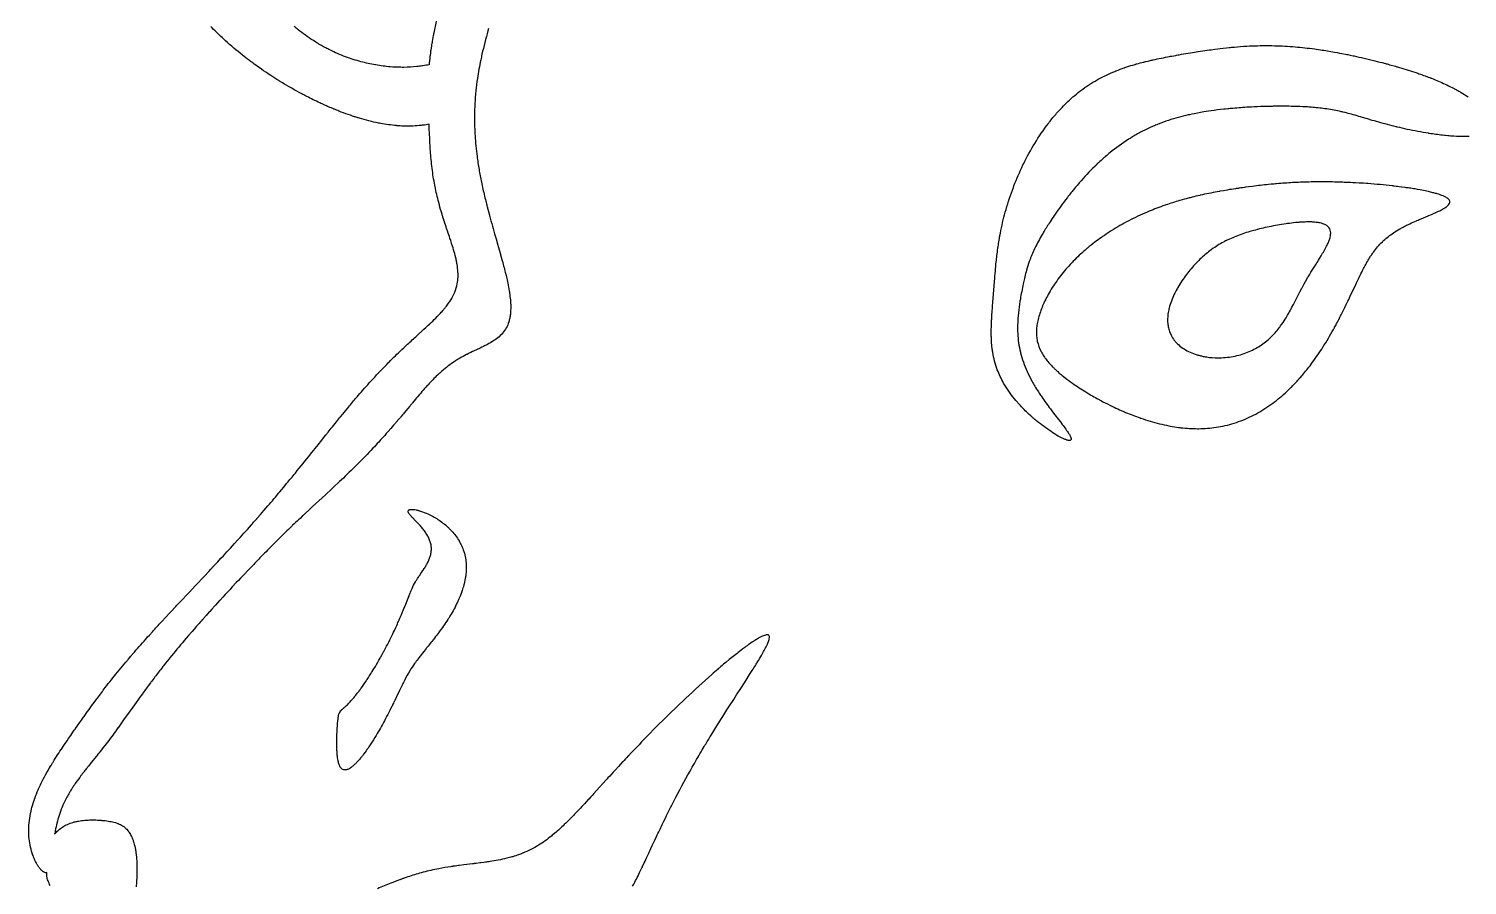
# Model space of a CAD drawing. Header units: millimetres. Extents: x -452 to 1230, y -246 to 254.
# Drawn here: x -448.7 to -202.4, y -45.8 to 100.8 of the extents above; entities that cross this region are included whole.
import ezdxf

# ---------------------------------------------------------------- set-up
doc = ezdxf.new("R2010")
doc.units = ezdxf.units.MM
doc.layers.add('Ebene_1', color=70, linetype='Continuous')

msp = doc.modelspace()

# ---------------------------------------------------------------- linework, layer by layer
at = {"layer": 'Ebene_1'}
for points in [[(-445.01, -45.9, -0.034896), (-445.38, -45.08, -0.024633), (-445.5, -44.71, -0.036158), (-445.5, -44.7, -0.011814), (-445.55, -44.52, -0.036026), (-445.55, -44.51, -0.012238), (-445.58, -44.33, -0.030615), (-445.61, -44.01, -0.036308), (-445.6, -43.68, -0.131297), (-445.8, -43.7, -0.084797), (-446.04, -43.62, -0.03818), (-446.21, -43.53, -0.040676), (-446.47, -43.31, -0.024296), (-446.5, -43.29, -0.034808), (-446.82, -42.93, -0.023963), (-447.1, -42.53, -0.012044), (-447.26, -42.27, -0.010708), (-447.29, -42.22), (-447.35, -42.11), (-447.38, -42.05), (-447.44, -41.95, -0.023841), (-447.8, -41.17, -0.012317), (-447.95, -40.77), (-448.02, -40.57, -0.005879), (-448.06, -40.46), (-448.08, -40.41), (-448.09, -40.36, -0.030586), (-448.45, -38.96, -0.028707), (-448.64, -37.53, -0.029229), (-448.66, -35.95, -0.025823), (-448.52, -34.39, -0.024642), (-448.19, -32.76), (-448.14, -32.56, -0.011092), (-447.95, -31.87), (-447.92, -31.78, -0.007218), (-447.72, -31.18), (-447.69, -31.08), (-447.65, -30.98, -0.017588), (-447.07, -29.5), (-446.99, -29.32, -0.012302), (-446.39, -28.06, -0.012031), (-445.59, -26.56), (-445.38, -26.19), (-445.22, -25.92), (-445.1, -25.71, -0.011162), (-445.08, -25.67, -0.010894), (-445.05, -25.64), (-444.89, -25.37, -0.011196), (-444.87, -25.33), (-444.73, -25.1), (-444.62, -24.92), (-444.52, -24.76, -0.008554), (-442.93, -22.3, -0.016551), (-442.9, -22.26), (-442.46, -21.61), (-442.12, -21.12), (-441.87, -20.75), (-441.49, -20.2), (-441.11, -19.65), (-440.89, -19.33), (-440.69, -19.05, -0.011857), (-440.67, -19.02), (-439.99, -18.05), (-439.65, -17.57), (-439.31, -17.09, -0.008107), (-439.25, -17.01, -0.007083), (-439.2, -16.94, -0.002153), (-438.35, -15.75), (-437.92, -15.16), (-437.49, -14.56), (-437.01, -13.92), (-436.97, -13.86), (-436.92, -13.8, -0.00396), (-435.57, -12.01, -0.007182), (-433.48, -9.36, -0.003065), (-432.34, -7.98), (-432.05, -7.64), (-431.62, -7.12), (-431.18, -6.61, -0.00234), (-430.87, -6.25, -0.004621), (-428.66, -3.73), (-428.32, -3.35), (-428.02, -3.02), (-427.51, -2.45, -0.001629), (-425.94, -0.74), (-425.22, 0.04), (-425.16, 0.11), (-424.63, 0.67), (-424.24, 1.09), (-423.66, 1.72, -0.000863), (-423.07, 2.34), (-422.7, 2.74), (-421.4, 4.11), (-421.24, 4.29), (-420.11, 5.49), (-418.61, 7.08), (-417.87, 7.87), (-417.49, 8.27, 0.002969), (-417.4, 8.37, 0.004729), (-417.26, 8.52, 0.003901), (-417.19, 8.6, 0.004227), (-417.12, 8.67, 0.005278), (-417.03, 8.77), (-416.31, 9.54), (-415.77, 10.12), (-415.36, 10.56), (-414.76, 11.21), (-414.46, 11.54), (-414.16, 11.87), (-413.43, 12.66), (-412.88, 13.26, 0.009583), (-412.83, 13.32), (-412.44, 13.76), (-411.84, 14.41), (-411.25, 15.07), (-410.54, 15.87, 0.008321), (-410.51, 15.9, 0.008259), (-410.48, 15.94, 0.011593), (-410.41, 16.01, 0.011416), (-410.35, 16.08, 0.011241), (-410.29, 16.15, 0.001466), (-410.06, 16.42), (-409.65, 16.88, 0.008978), (-409.61, 16.92, 0.008835), (-409.57, 16.97), (-409, 17.62), (-408.43, 18.28), (-407.74, 19.08, 0.0031), (-405.69, 21.49), (-405.02, 22.29), (-404.52, 22.9, 0.001631), (-403.02, 24.72, 0.002384), (-400.42, 27.95), (-399.13, 29.56), (-398.49, 30.36), (-397.85, 31.17, -0.007879), (-397.81, 31.22, -0.007839), (-397.77, 31.27, -0.0078), (-397.73, 31.32, -0.001848), (-397.42, 31.7), (-396.89, 32.37), (-396.69, 32.62), (-395.99, 33.49, -0.001322), (-395.28, 34.36), (-394.64, 35.14), (-394.16, 35.72, -0.011488), (-394.12, 35.78, -0.003673), (-392.7, 37.47), (-392.54, 37.65), (-392.39, 37.83), (-392.25, 38, -0.00688), (-390.09, 40.44, -0.004204), (-388.78, 41.86, -0.015984), (-388.74, 41.9, -0.002324), (-388.09, 42.58), (-387.77, 42.91), (-387.44, 43.24), (-387.12, 43.57, -0.016443), (-387.08, 43.61, -0.016354), (-387.05, 43.65, -0.016264), (-387.01, 43.68, -0.016175), (-386.98, 43.72, -0.007443), (-384.8, 45.84), (-384.48, 46.14), (-383.92, 46.67), (-383.81, 46.76, -0.00263), (-382.22, 48.22), (-381.92, 48.5), (-381.39, 48.98), (-381, 49.34), (-380.7, 49.61), (-380.26, 50.02), (-380.05, 50.22, 0.024819), (-380.02, 50.25), (-379.83, 50.43), (-379.76, 50.49, 0.009149), (-378.75, 51.49, 0.006119), (-378.5, 51.74), (-378.32, 51.94, 0.005843), (-378.05, 52.23), (-377.91, 52.38), (-377.78, 52.53), (-377.68, 52.65, 0.007704), (-377.29, 53.12), (-377.15, 53.3, 0.01439), (-376.68, 53.94, 0.017875), (-376.25, 54.61, 0.010053), (-376.11, 54.87, 0.014292), (-375.88, 55.33, 0.050129), (-375.37, 56.79, 0.038792), (-375.19, 57.96, 0.032945), (-375.18, 59.14, 0.027487), (-375.33, 60.43, 0.012098), (-375.45, 61.07, 0.008111), (-375.59, 61.71, 0.006901), (-375.62, 61.8, 0.011232), (-375.64, 61.88), (-375.65, 61.92), (-375.66, 61.97, 0.010592), (-376.02, 63.24), (-376.12, 63.56), (-376.27, 64.03), (-376.29, 64.09), (-376.42, 64.5, 0.002016), (-376.55, 64.88), (-376.65, 65.2), (-376.85, 65.78), (-376.99, 66.2), (-377.02, 66.29, -0.002359), (-377.42, 67.49), (-377.55, 67.88), (-377.58, 67.96), (-377.6, 68.05), (-377.71, 68.37), (-377.75, 68.51, -0.00411), (-377.91, 69.03), (-377.97, 69.23), (-378.08, 69.57), (-378.15, 69.83), (-378.26, 70.22, -0.00324), (-378.32, 70.42, -0.005337), (-378.35, 70.52, -0.006631), (-378.37, 70.61), (-378.48, 71.01, -0.016351), (-379.11, 73.78, -0.004959), (-379.15, 73.97, -0.016627), (-379.61, 76.89, -0.007545), (-379.77, 78.38, -0.005408), (-379.89, 79.86), (-379.92, 80.21), (-379.95, 80.81, -0.003678), (-380.05, 82.62), (-380.11, 83.89), (-380.13, 84.42, -0.014822), (-381.16, 84.25), (-381.31, 84.24), (-381.48, 84.22, -0.017599), (-382.84, 84.11, -0.028904), (-385.42, 84.16, -0.00758), (-385.59, 84.18, -0.022606), (-385.64, 84.18, -0.02279), (-385.68, 84.18, -0.022976), (-385.73, 84.19, -0.024468), (-388.41, 84.56, -0.002347), (-388.79, 84.63, -0.011807), (-390.42, 85, -0.011202), (-392.02, 85.44), (-392.2, 85.5, -0.015825), (-392.22, 85.5, -0.006109), (-392.42, 85.56, -0.002871), (-392.81, 85.69), (-392.92, 85.72), (-393.22, 85.82), (-393.61, 85.95, -0.009085), (-395.18, 86.52), (-395.39, 86.6), (-395.57, 86.67), (-395.75, 86.75), (-396.11, 86.89), (-396.35, 86.99, -0.008119), (-396.49, 87.04, -0.016336), (-396.52, 87.06), (-396.9, 87.21), (-397.11, 87.3), (-397.35, 87.41, -0.002382), (-398, 87.7, -0.004291), (-398.86, 88.09, -0.009787), (-401.08, 89.18), (-401.39, 89.34, -0.003803), (-401.75, 89.53), (-401.94, 89.63), (-402.15, 89.74), (-402.36, 89.86, -0.013846), (-405.74, 91.82, -0.008654), (-405.79, 91.85, -0.00862), (-405.85, 91.89, -0.005527), (-407.25, 92.78, -0.006947), (-407.35, 92.84, -0.006479), (-408.82, 93.84), (-409.24, 94.13, -0.005825), (-410.33, 94.92), (-410.48, 95.03, -0.003332), (-410.89, 95.34, -0.001417), (-411.44, 95.75), (-411.58, 95.86), (-411.74, 95.98), (-412.08, 96.26), (-412.48, 96.57, -0.017105), (-415.33, 99.03), (-415.52, 99.2), (-415.85, 99.51), (-416.18, 99.83), (-416.4, 100.05), (-416.52, 100.17, -0.006777), (-417.51, 101.16, -0.005553)], [(-378.84, 102.28, 0.007876), (-379.31, 100.08, 0.003895), (-379.46, 99.35), (-379.53, 98.93), (-379.54, 98.87), (-379.58, 98.64, 0.002554), (-379.72, 97.8), (-379.77, 97.51), (-379.82, 97.13), (-379.86, 96.92), (-379.89, 96.67), (-379.91, 96.54), (-379.95, 96.24), (-379.95, 96.2, 0.005373), (-380.05, 95.38, 0.01662), (-380.13, 94.62, -0.014157), (-381.17, 94.42), (-381.24, 94.41, -0.004405), (-381.73, 94.34), (-381.79, 94.34), (-382.01, 94.31), (-382.22, 94.29, -0.024147), (-384.44, 94.16, -0.006332), (-384.73, 94.16), (-384.99, 94.17), (-385.05, 94.17, -0.016332), (-386.78, 94.25, -0.022185), (-389.24, 94.57), (-389.32, 94.58, -0.022313), (-391.79, 95.13, -0.024462), (-394.43, 95.97, -0.025999), (-397.13, 97.14, -0.006477), (-397.83, 97.5, -0.005004), (-398.09, 97.64), (-398.14, 97.67, -0.008343), (-399.01, 98.16, -0.00553), (-399.22, 98.29), (-399.3, 98.33), (-399.58, 98.51), (-399.85, 98.68), (-400.03, 98.79, -0.024332), (-402.56, 100.61, -0.006221), (-403.24, 101.16, -0.01796)], [(-369.93, 100.8), (-370.04, 100.43, 0.014594), (-371.07, 96.4), (-371.13, 96.14), (-371.18, 95.9), (-371.28, 95.45, 0.014954), (-371.85, 92.26, 0.022353), (-372.28, 87.99, 0.023982), (-372.31, 83.54), (-372.3, 83.25), (-372.29, 82.98), (-372.27, 82.73), (-372.26, 82.49, 0.017158), (-371.91, 78.94), (-371.87, 78.64, 0.009583), (-371.53, 76.42, 0.00803), (-371.1, 74.22, 0.007378), (-370.56, 71.83), (-370.49, 71.53), (-370.36, 71.01, 0.001822), (-370.26, 70.62, 0.001644), (-370.11, 70.04, 0.007195), (-370.09, 69.97, 0.007016), (-370.07, 69.9), (-369.96, 69.46), (-369.8, 68.87, 0.000322), (-369.73, 68.62, 0.011138), (-369.71, 68.56), (-369.65, 68.32, 0.002701), (-369.16, 66.56), (-368.91, 65.68), (-368.66, 64.8), (-368.34, 63.71), (-368.28, 63.5), (-368.06, 62.74), (-367.9, 62.16), (-367.87, 62.05), (-367.76, 61.65), (-367.59, 61.04, -0.022602), (-367.58, 61), (-367.43, 60.43), (-367.36, 60.18), (-367.24, 59.73, -0.003267), (-367.04, 58.93), (-366.97, 58.63, -0.025254), (-366.96, 58.6, -0.025119), (-366.95, 58.56, -0.024982), (-366.95, 58.53, -0.006464), (-366.72, 57.53), (-366.66, 57.27), (-366.59, 56.89), (-366.52, 56.51), (-366.48, 56.31, -0.0065), (-366.35, 55.54, -0.013378), (-366.21, 54.38, -0.019816), (-366.15, 53.21, -0.031999), (-366.21, 51.89, -0.022059), (-366.31, 51.24, -0.024537), (-366.48, 50.6, -0.050733), (-366.91, 49.57, -0.052095), (-367.55, 48.65, -0.044488), (-368.35, 47.88, -0.030714), (-369.26, 47.24), (-369.39, 47.16, -0.017158), (-370.38, 46.61), (-370.5, 46.55, -0.003526), (-370.61, 46.49), (-370.81, 46.4), (-371.1, 46.25), (-371.39, 46.11), (-372.55, 45.56), (-372.7, 45.5), (-372.95, 45.37), (-373.14, 45.28, 0.003097), (-373.42, 45.14, 0.007237), (-373.56, 45.07), (-373.63, 45.03), (-373.7, 45, 0.013585), (-374.87, 44.36, 0.007573), (-375.44, 44.01), (-375.58, 43.93), (-375.68, 43.86), (-375.76, 43.81), (-375.99, 43.65, 0.033785), (-378.18, 41.94, 0.003648), (-378.45, 41.69, 0.003092), (-378.69, 41.47, 0.009021), (-379.51, 40.67, 0.008002), (-380.29, 39.84, 0.005991), (-380.43, 39.69), (-380.68, 39.41, 0.005968), (-381.56, 38.4, 0.002949), (-381.78, 38.15), (-382.1, 37.77), (-382.27, 37.58), (-382.43, 37.38), (-382.99, 36.71), (-383.04, 36.64), (-383.1, 36.58), (-383.29, 36.34, 0.003613), (-383.47, 36.13), (-384.08, 35.4), (-384.38, 35.04), (-384.53, 34.85), (-384.69, 34.67), (-384.99, 34.31), (-385.05, 34.23), (-385.31, 33.93), (-385.76, 33.4), (-385.8, 33.35), (-385.89, 33.25), (-386.2, 32.89), (-386.66, 32.36), (-387.13, 31.82), (-387.45, 31.46), (-387.73, 31.14), (-387.98, 30.86), (-388.42, 30.38), (-388.75, 30.02, -0.00276), (-389.75, 28.95, -0.008006), (-392.46, 26.16, -0.006046), (-395.15, 23.54), (-395.47, 23.24), (-395.75, 22.98), (-396.24, 22.51), (-396.98, 21.83), (-397.72, 21.14), (-397.87, 21), (-398.42, 20.49, -0.022668), (-398.45, 20.47), (-400.08, 18.96), (-400.62, 18.46), (-401.43, 17.71), (-401.63, 17.53), (-401.78, 17.39), (-402.23, 16.96, 0.001886), (-403.24, 16.01), (-403.49, 15.77, 0.00249), (-403.67, 15.59), (-404.23, 15.05, 0.003881), (-406.21, 13.1), (-406.34, 12.97, 0.002701), (-408.29, 10.99), (-408.87, 10.4, 0.001157), (-410.59, 8.62), (-411.23, 7.96), (-411.7, 7.46), (-412.42, 6.7), (-412.78, 6.32), (-413.14, 5.95), (-413.83, 5.21), (-414.09, 4.93, 0.001564), (-414.32, 4.68), (-414.72, 4.26), (-415.02, 3.94), (-415.46, 3.46), (-415.91, 2.97), (-416, 2.88), (-416.7, 2.1), (-416.84, 1.96), (-417.33, 1.42), (-417.7, 1.01), (-417.77, 0.93), (-418.29, 0.35), (-418.81, -0.23), (-418.9, -0.33), (-418.99, -0.43, 0.00213), (-419.67, -1.21), (-419.93, -1.5), (-420.38, -2.01), (-420.71, -2.4, 0.004346), (-420.84, -2.54), (-421.28, -3.05, 0.008457), (-421.33, -3.11), (-421.71, -3.56), (-422.07, -3.98, 0.005709), (-424.51, -6.92), (-424.67, -7.12), (-424.98, -7.5), (-425.24, -7.84, 0.001618), (-425.71, -8.43, 0.006405), (-425.8, -8.54, 0.003215), (-427.09, -10.2), (-427.16, -10.3), (-427.23, -10.39), (-427.51, -10.75, 0.001457), (-427.75, -11.07), (-427.85, -11.21), (-428.24, -11.74, 0.002811), (-429.4, -13.32), (-429.66, -13.68), (-429.89, -13.99), (-430.29, -14.55), (-430.88, -15.38), (-431.48, -16.21), (-432.43, -17.55), (-432.9, -18.22), (-433.38, -18.88, -0.022582), (-433.41, -18.92, -0.006259), (-435.21, -21.35), (-435.43, -21.64), (-435.63, -21.9), (-435.97, -22.35), (-436.24, -22.68, -0.001672), (-437.03, -23.67, -0.009343), (-437.05, -23.71, -0.009118), (-437.08, -23.74), (-437.97, -24.84), (-438.41, -25.39), (-438.85, -25.94), (-438.96, -26.09), (-439.07, -26.22), (-439.17, -26.35), (-439.26, -26.47), (-439.44, -26.69, 0.001408), (-439.74, -27.08, 0.009488), (-440.61, -28.28), (-440.71, -28.43), (-440.81, -28.58, 0.005145), (-441.17, -29.12), (-441.24, -29.22), (-441.3, -29.32), (-441.36, -29.41), (-441.46, -29.58), (-441.55, -29.73), (-441.63, -29.86), (-441.7, -29.98, 0.009856), (-442.16, -30.8, 0.039072), (-443.37, -33.56), (-443.43, -33.74), (-443.48, -33.91, 0.015938), (-443.85, -35.2, 0.015125), (-444.14, -36.51, 0.003994), (-444.18, -36.69, 0.015986), (-444.18, -36.73, 0.011646), (-444.25, -37.13, -0.039915), (-443.62, -36.45, -0.039864), (-442.89, -35.88, -0.039097), (-442.06, -35.43, -0.033824), (-441.15, -35.09, -0.011141), (-440.9, -35.02), (-440.72, -34.97, -0.010306), (-440.44, -34.91), (-440.3, -34.88), (-440.15, -34.86, -0.012826), (-439.63, -34.78, -0.010005), (-439.1, -34.72), (-439.03, -34.72, -0.015685), (-438.01, -34.67, -0.014871), (-436.91, -34.69, -0.00356), (-436.64, -34.7), (-436.54, -34.71, -0.022869), (-436.49, -34.71, -0.022568), (-436.45, -34.71, -0.005551), (-436.14, -34.74, -0.025012), (-436.1, -34.74), (-435.83, -34.76, -0.018254), (-434.8, -34.91, -0.028167), (-433.85, -35.13), (-433.74, -35.17, -0.039302), (-432.99, -35.47, -0.056932), (-432.24, -35.96, -0.059202), (-431.6, -36.63, -0.012311), (-431.46, -36.84, -0.03676), (-431.09, -37.5, -0.018976), (-430.87, -38.02, -0.016738), (-430.69, -38.55, -0.026775), (-430.41, -39.75), (-430.38, -39.9, -0.008609), (-430.36, -40.04), (-430.35, -40.1), (-430.32, -40.33), (-430.3, -40.5, -0.007545), (-430.26, -40.76, -0.007378), (-430.24, -41.01, -0.015642), (-430.16, -42.28), (-430.15, -42.43), (-430.15, -42.7), (-430.15, -42.9, -0.006919), (-430.15, -43.49, -0.004486), (-430.17, -44.04), (-430.18, -44.32), (-430.19, -44.6), (-430.22, -45.09), (-430.25, -45.59), (-430.26, -45.82), (-430.28, -46.15)], [(-202, 82.32, -0.00889), (-202.77, 82.31, -0.004786), (-203.34, 82.32, -0.013781), (-205.07, 82.4), (-205.19, 82.41, -0.004291), (-205.65, 82.45), (-206.05, 82.49, -0.002833), (-206.23, 82.51), (-206.56, 82.54, -0.010765), (-208.87, 82.85, -0.0086), (-208.99, 82.87, -0.013886), (-212.64, 83.55, -0.005852), (-214.34, 83.95, -0.003742), (-214.55, 84), (-214.92, 84.09), (-215.2, 84.16), (-215.62, 84.27), (-216.03, 84.38, -0.006673), (-218.97, 85.2, -0.006246), (-219.05, 85.22), (-220.29, 85.59, 0.002481), (-221.54, 85.95, 0.02429), (-221.57, 85.96, 0.005191), (-222.75, 86.28), (-223.05, 86.36), (-223.27, 86.41, 0.010726), (-223.31, 86.42), (-223.62, 86.5), (-223.78, 86.54), (-223.94, 86.57, 0.019124), (-226.4, 87.04), (-226.73, 87.08, 0.015131), (-229.09, 87.34), (-229.13, 87.34, 0.004775), (-229.87, 87.39), (-230.01, 87.4, 0.008856), (-232.08, 87.49), (-232.49, 87.49), (-232.84, 87.5), (-233.16, 87.5), (-233.71, 87.51), (-234.12, 87.51, 0.002607), (-235.35, 87.5), (-235.57, 87.5), (-235.78, 87.49, 0.003675), (-237.32, 87.45), (-237.42, 87.45), (-237.78, 87.44), (-238.32, 87.41), (-238.39, 87.41), (-238.63, 87.4), (-238.86, 87.39), (-239.32, 87.37), (-239.72, 87.34, 0.007238), (-242.51, 87.14), (-242.97, 87.1), (-243.18, 87.08), (-243.37, 87.06), (-243.72, 87.03, 0.003188), (-244.03, 87, 0.008487), (-246.21, 86.73), (-246.67, 86.66), (-247.08, 86.59), (-247.43, 86.54), (-247.74, 86.49, 0.006048), (-248.82, 86.29), (-249.09, 86.23), (-249.49, 86.15), (-249.89, 86.06), (-250.12, 86.01, 0.011376), (-251.82, 85.59, 0.012833), (-253.5, 85.08, 0.014582), (-255.27, 84.43, 0.008375), (-256.14, 84.07), (-256.36, 83.98), (-256.52, 83.91), (-256.76, 83.8), (-257, 83.69, 0.016264), (-258.71, 82.82), (-258.81, 82.76, 0.006603), (-259.59, 82.31), (-259.69, 82.26), (-259.85, 82.16, 0.006314), (-260.35, 81.85, 0.029673), (-263.52, 79.56, 0.006271), (-264.28, 78.92, 0.003875), (-264.56, 78.68, 0.008831), (-265.52, 77.8, 0.004699), (-265.76, 77.58, 0.005736), (-265.85, 77.49, 0.006357), (-265.92, 77.42, 0.006663), (-265.99, 77.36, 0.00677), (-266.05, 77.3, 0.006746), (-266.1, 77.25, 0.009602), (-266.19, 77.16), (-266.46, 76.9, 0.020061), (-269.11, 74.01), (-269.27, 73.84), (-269.41, 73.67), (-269.54, 73.51, 0.003887), (-270.03, 72.92), (-270.21, 72.69, 0.004989), (-270.83, 71.9), (-271.14, 71.5), (-271.44, 71.09, 0.013597), (-273.41, 68.31), (-273.61, 68), (-273.79, 67.73), (-273.94, 67.49, 0.005015), (-274.48, 66.65, 0.002956), (-274.73, 66.23), (-274.8, 66.12), (-274.89, 65.96), (-274.99, 65.8, 0.007937), (-275.62, 64.7, 0.009066), (-276.21, 63.58, 0.023146), (-277.12, 61.53), (-277.22, 61.27), (-277.3, 61.05), (-277.34, 60.95, 0.016746), (-277.82, 59.44, 0.008701), (-278.12, 58.28), (-278.19, 57.99, 0.004087), (-278.39, 57.11, 0.011056), (-278.88, 54.48, 0.001987), (-279, 53.76), (-279.01, 53.7), (-279.02, 53.63, 0.014687), (-279.26, 51.62, 0.015855), (-279.35, 50.11, 0.019228), (-279.33, 48.59, 0.047176), (-278.87, 45.41), (-278.86, 45.35), (-278.84, 45.3, 0.024364), (-278.35, 43.68, 0.021018), (-277.72, 42.11), (-277.69, 42.05), (-277.67, 42, 0.019077), (-276.84, 40.37, 0.007339), (-276.38, 39.58, 0.005392), (-276.27, 39.38), (-276.09, 39.09), (-276, 38.94), (-275.9, 38.8), (-275.78, 38.6), (-275.65, 38.41), (-275.42, 38.06, 0.003514), (-275.22, 37.76, 0.011342), (-273.73, 35.69), (-273.61, 35.52), (-273.37, 35.21), (-272.96, 34.67), (-272.34, 33.86), (-272.03, 33.46), (-271.72, 33.05), (-271.55, 32.83, -0.008186), (-270.96, 32.02), (-270.82, 31.82, -0.010391), (-270.61, 31.51), (-270.56, 31.43, -0.009324), (-270.42, 31.19), (-270.37, 31.09, -0.013733), (-270.28, 30.91, -0.024013), (-270.22, 30.77), (-270.21, 30.71, -0.038878), (-270.18, 30.61, -0.095354), (-270.19, 30.45, -0.203072), (-270.28, 30.33, -0.117633), (-270.42, 30.28, -0.042539), (-270.55, 30.28, -0.040574), (-270.78, 30.32, -0.019499), (-270.94, 30.37), (-271, 30.39, -0.016795), (-271.21, 30.47), (-271.31, 30.51), (-271.37, 30.53), (-271.38, 30.54), (-271.42, 30.56, -0.008328), (-271.7, 30.69, -0.013016), (-272.19, 30.94), (-272.38, 31.04, -0.017566), (-273.61, 31.8), (-273.79, 31.92), (-273.87, 31.98, -0.02583), (-276.35, 33.86), (-276.4, 33.9, -0.002809), (-276.75, 34.21), (-276.83, 34.27), (-276.9, 34.34), (-276.97, 34.4), (-277.11, 34.52), (-277.37, 34.76, -0.022204), (-279.08, 36.48, -0.005449), (-279.38, 36.82, -0.018284), (-280.4, 38.07, -0.020846), (-281.31, 39.39, -0.011458), (-281.74, 40.11, -0.039092), (-282.82, 42.4, -0.049435), (-283.61, 45.39, -0.00927), (-283.71, 46.11, -0.014384), (-283.81, 47.2), (-283.83, 47.47, -0.018125), (-283.83, 47.53, -0.017457), (-283.83, 47.57, -0.016819), (-283.83, 47.62, -0.008092), (-283.85, 48.3, -0.010689), (-283.84, 49.71), (-283.84, 49.89, -0.011761), (-283.84, 49.93, -0.011507), (-283.83, 49.96), (-283.82, 50.25), (-283.8, 50.69), (-283.79, 50.91, -0.011414), (-283.79, 50.96, -0.013731), (-283.78, 51.04, -0.013422), (-283.78, 51.12), (-283.76, 51.47), (-283.74, 51.78), (-283.7, 52.31), (-283.64, 53.11), (-283.63, 53.31), (-283.58, 53.91), (-283.37, 56.74), (-283.31, 57.48), (-283.27, 58.03, -0.002579), (-283.12, 59.69), (-283.09, 60.08), (-283.05, 60.43), (-283.05, 60.5, -0.00867), (-282.77, 62.83), (-282.71, 63.26), (-282.69, 63.44), (-282.63, 63.79, -0.003919), (-282.61, 63.94), (-282.6, 64.01, -0.006053), (-282.42, 65.12, -0.002791), (-282.37, 65.39), (-282.29, 65.8), (-282.21, 66.22, -0.009862), (-281.8, 68.04, -0.009317), (-281.33, 69.84, -0.021126), (-280.07, 73.62), (-279.98, 73.87, -0.020922), (-278.43, 77.45), (-278.31, 77.69, -0.022509), (-276.41, 81.15, -0.02683), (-274.08, 84.58, -0.014646), (-272.82, 86.12), (-272.66, 86.31), (-272.51, 86.47, -0.012734), (-271.47, 87.58), (-271.31, 87.75), (-271.15, 87.9), (-271.01, 88.04, -0.028853), (-268.67, 90.07), (-268.5, 90.2, -0.032975), (-265.73, 92.02), (-265.55, 92.12, -0.029628), (-262.7, 93.48), (-262.51, 93.56, -0.012953), (-261.08, 94.09, -0.012189), (-261.03, 94.11, -0.011932), (-260.99, 94.12, -0.010556), (-259.62, 94.56), (-259.23, 94.67, -0.012672), (-259.15, 94.69, -0.012294), (-259.06, 94.72, -0.011928), (-258.98, 94.74, -0.006328), (-257.74, 95.07, -0.008796), (-257.67, 95.09, -0.008336), (-257.59, 95.11, -0.007905), (-257.52, 95.12, -0.007501), (-257.46, 95.14), (-256.98, 95.25), (-256.5, 95.37, -0.005715), (-256.4, 95.39, -0.005204), (-256.3, 95.41, -0.006326), (-256.12, 95.45, -0.007635), (-253.35, 96.02, -0.003306), (-252.95, 96.09), (-252.25, 96.22), (-252.12, 96.24), (-251.87, 96.29), (-251.66, 96.33, -0.002831), (-250.16, 96.59), (-249.75, 96.65), (-249.04, 96.77), (-248.51, 96.85), (-248.41, 96.87, -0.002508), (-246.9, 97.09), (-246.49, 97.15), (-246.39, 97.16), (-246.31, 97.18), (-246.22, 97.19), (-245.55, 97.28), (-245.05, 97.34), (-244.68, 97.38), (-244.12, 97.45), (-243.55, 97.51), (-243.12, 97.56, -0.003375), (-242.36, 97.63), (-242.22, 97.64, -0.008324), (-240.08, 97.8, -0.014978), (-236.48, 97.89), (-236.24, 97.89, -0.014989), (-232.74, 97.75), (-232.26, 97.71, -0.012493), (-228.92, 97.37), (-228.44, 97.31), (-228.23, 97.28), (-227.84, 97.22), (-227.49, 97.17, -0.007372), (-225.09, 96.78), (-224.62, 96.69), (-224.21, 96.62), (-223.85, 96.55), (-223.22, 96.43), (-222.99, 96.38), (-222.78, 96.34), (-222.42, 96.26), (-221.88, 96.15, -0.012499), (-221.85, 96.14, -0.017198), (-221.79, 96.13, -0.016182), (-221.73, 96.11), (-221.34, 96.03), (-220.9, 95.93), (-220.5, 95.84, -0.016024), (-220.46, 95.83), (-219.78, 95.67), (-219.53, 95.61, -0.004179), (-217.76, 95.18), (-217.34, 95.07), (-216.97, 94.97), (-216.33, 94.8, -0.002163), (-216.09, 94.74, -0.00261), (-215.67, 94.62), (-215.36, 94.54), (-214.89, 94.4), (-214.65, 94.34), (-214.41, 94.27), (-214.32, 94.24, -0.004843), (-212.82, 93.79, -0.004489), (-211.33, 93.32, -0.003342), (-210.62, 93.08, -0.004049), (-209.55, 92.7, -0.004342), (-209.02, 92.5), (-208.76, 92.4), (-208.63, 92.35, -0.01685), (-208.6, 92.34, -0.02055), (-208.55, 92.32, -0.020436), (-208.5, 92.3), (-208.16, 92.17, -0.016294), (-205.86, 91.16, -0.011364), (-204.6, 90.53, -0.01171), (-204.56, 90.51, -0.004509), (-203.97, 90.18, -0.012057), (-203.93, 90.16, -0.011727), (-203.89, 90.14, -0.011407), (-203.86, 90.12, -0.015729), (-203.8, 90.09), (-203.59, 89.97, -0.001999), (-203.38, 89.84, -0.013502), (-202.22, 89.12, -0.015209)], [(-345.27, -46), (-345.17, -45.82), (-345.08, -45.66), (-344.92, -45.34, 0.004979), (-344.35, -44.23), (-344.08, -43.67), (-343.81, -43.11), (-343.7, -42.89), (-343.6, -42.69, 0.006217), (-343.56, -42.59), (-343.38, -42.21), (-343.36, -42.17), (-343.28, -42.01), (-343.14, -41.71), (-342.89, -41.17), (-342.52, -40.37), (-342.43, -40.17), (-342.29, -39.87), (-342.15, -39.57), (-341.91, -39.06), (-341.49, -38.16), (-341.17, -37.48, -0.002416), (-340.21, -35.47), (-339.92, -34.88), (-339.67, -34.36, -0.006073), (-337.87, -30.78, -0.009159), (-335.08, -25.66, -0.004244), (-333.55, -23.02), (-333.35, -22.69), (-333.01, -22.11, -0.002603), (-331.97, -20.4, -0.011451), (-331.92, -20.32), (-331.53, -19.68, -0.004055), (-328.78, -15.3), (-328.69, -15.16), (-327.97, -14.05), (-327.71, -13.63), (-327.47, -13.27), (-326.65, -12), (-326.24, -11.36), (-325.83, -10.73), (-325.24, -9.8), (-324.8, -9.1), (-324.64, -8.84, 0.000793), (-324.49, -8.61, 0.002097), (-323.99, -7.81), (-323.93, -7.71), (-323.72, -7.35), (-323.5, -7), (-323.31, -6.68), (-323.23, -6.54), (-323.08, -6.28), (-322.95, -6.05, 0.010185), (-322.51, -5.23, 0.01935), (-322.11, -4.39), (-322.05, -4.23), (-322, -4.1), (-321.96, -3.98), (-321.92, -3.87), (-321.91, -3.82, 0.047864), (-321.84, -3.46, 0.059296), (-321.85, -3.27, 0.120923), (-321.92, -3.09, 0.131762), (-322.04, -3, 0.072412), (-322.16, -2.97, 0.06488), (-322.38, -2.98, 0.041273), (-322.71, -3.07, 0.022758), (-323.02, -3.19, 0.01315), (-323.33, -3.34), (-323.39, -3.38, 0.012066), (-323.9, -3.66), (-324.08, -3.78), (-324.17, -3.83, 0.004165), (-324.47, -4.02, 0.008485), (-324.52, -4.06), (-324.63, -4.13), (-324.72, -4.19, 0.013689), (-324.76, -4.21, 0.021855), (-324.8, -4.24), (-325.08, -4.43), (-325.35, -4.62), (-325.46, -4.7, 0.003304), (-325.88, -5), (-326.06, -5.14), (-326.4, -5.39), (-326.69, -5.61), (-326.95, -5.81, 0.007057), (-328.72, -7.22), (-329.23, -7.65, 0.001965), (-330.14, -8.41), (-330.47, -8.7), (-330.62, -8.83), (-330.65, -8.85, 0.003341), (-331.73, -9.79), (-332.27, -10.26), (-332.53, -10.5), (-332.6, -10.56), (-332.65, -10.6), (-332.8, -10.74, 0.008203), (-337.25, -14.86), (-337.54, -15.13, 0.00679), (-341.74, -19.27), (-342.28, -19.82, 0.011331), (-342.31, -19.85, 0.011345), (-342.34, -19.88, 0.011358), (-342.36, -19.91, 0.005305), (-345.98, -23.68, 0.017727), (-346.01, -23.71, 0.001115), (-346.96, -24.73, 0.016428), (-346.99, -24.75), (-347.69, -25.51), (-348.22, -26.09), (-348.61, -26.52), (-349.2, -27.16), (-349.5, -27.49), (-349.65, -27.65), (-349.79, -27.81), (-351.47, -29.65), (-351.89, -30.12), (-352.2, -30.46), (-352.44, -30.72), (-352.79, -31.11, -0.022639), (-352.81, -31.13), (-353.15, -31.49), (-353.51, -31.89, -0.004144), (-353.67, -32.06), (-353.82, -32.22), (-353.96, -32.38), (-354.22, -32.66), (-354.69, -33.15, -0.006475), (-356.1, -34.61), (-356.43, -34.94), (-356.72, -35.22), (-356.97, -35.46), (-357.19, -35.68, -0.007141), (-357.99, -36.41, -0.008689), (-358.8, -37.11, -0.007573), (-358.88, -37.18), (-359.03, -37.3), (-359.17, -37.42, -0.0143), (-360.26, -38.25, -0.017003), (-361.4, -39.01, -0.04264), (-364.05, -40.35, -0.01039), (-364.09, -40.36, -0.009985), (-364.13, -40.38, -0.010638), (-364.79, -40.63, -0.013811), (-365.8, -40.96), (-365.93, -40.99, -0.010653), (-366.83, -41.23, -0.013198), (-368.27, -41.55, -0.009492), (-369.73, -41.8, -0.001972), (-370.48, -41.91), (-370.75, -41.94), (-371.24, -42.01, -0.002842), (-371.42, -42.03), (-372.06, -42.11), (-372.38, -42.15, -0.011729), (-372.46, -42.16), (-372.7, -42.19), (-374.17, -42.37), (-374.91, -42.46, 0.005419), (-375.09, -42.49), (-375.64, -42.56, 0.0166), (-375.69, -42.56, 0.016525), (-375.73, -42.57, 0.01645), (-375.77, -42.58, 0.016371), (-375.81, -42.58, 0.016291), (-375.86, -42.59, 0.016209), (-375.9, -42.59, 0.016126), (-375.94, -42.6, 0.016041), (-375.98, -42.61, 0.007008), (-376.13, -42.63, 0.004385), (-376.42, -42.67, 0.010638), (-378.46, -43.02, 0.018345), (-381.15, -43.63), (-381.48, -43.72, 0.013826), (-383.75, -44.42), (-384.08, -44.54), (-384.37, -44.63, 0.004352), (-384.86, -44.81), (-384.96, -44.85), (-385.04, -44.88), (-385.12, -44.91), (-385.2, -44.94), (-385.49, -45.04), (-385.92, -45.21), (-386.34, -45.37), (-386.68, -45.5, 0.005259), (-388.98, -46.44)]]:
    msp.add_lwpolyline(points, format="xyb", dxfattribs=at)
for points in [[(-218.78, 62, -0.023015), (-218.76, 62.03, -0.010607), (-218.43, 62.51, -0.021038), (-217.7, 63.44, -0.023596), (-216.89, 64.31, -0.007222), (-216.67, 64.51, -0.039059), (-215, 65.82, -0.017833), (-213.89, 66.51, -0.008725), (-213.32, 66.82), (-213.17, 66.9), (-212.95, 67.01), (-212.9, 67.04), (-212.74, 67.12), (-212.43, 67.27, -0.008315), (-211.33, 67.78), (-211.06, 67.9, -0.006843), (-211.01, 67.92, -0.008198), (-210.96, 67.94, -0.002714), (-210.23, 68.25), (-209.03, 68.76, 0.010839), (-208.95, 68.79), (-208.67, 68.91), (-208.46, 69), (-208.15, 69.13, 0.001376), (-207.83, 69.27), (-207.77, 69.3), (-207.72, 69.32, 0.013083), (-206.86, 69.73), (-206.76, 69.79, 0.013609), (-206.39, 69.99), (-206.35, 70.02, 0.017595), (-206.04, 70.21, 0.02203), (-205.81, 70.38, 0.028105), (-205.65, 70.53, 0.062246), (-205.44, 70.78, 0.055033), (-205.37, 70.93, 0.076062), (-205.34, 71.1, 0.131701), (-205.41, 71.37, 0.064706), (-205.53, 71.54, 0.054004), (-205.76, 71.75, 0.028742), (-206.03, 71.92, 0.018148), (-206.27, 72.05, 0.007609), (-206.49, 72.15, 0.022992), (-207.29, 72.44), (-207.49, 72.5, 0.008881), (-208.1, 72.68, 0.020334), (-208.15, 72.69), (-208.24, 72.71, 0.008768), (-209, 72.9, 0.008885), (-210.14, 73.13), (-210.42, 73.19), (-210.85, 73.26), (-211.29, 73.34, 0.004191), (-212.26, 73.49, 0.003828), (-212.99, 73.59), (-213.54, 73.67), (-213.59, 73.68), (-213.99, 73.73), (-214.29, 73.76), (-214.51, 73.79), (-214.85, 73.83), (-214.93, 73.84, 0.004122), (-215.19, 73.87, 0.009499), (-219.36, 74.26, 0.004297), (-219.61, 74.27), (-220.09, 74.31), (-220.51, 74.33), (-220.87, 74.36), (-221.51, 74.39), (-221.75, 74.41), (-221.96, 74.42), (-222.33, 74.44), (-222.88, 74.46), (-223.43, 74.48, 0.0018), (-224.37, 74.51, 0.006852), (-227.18, 74.56), (-227.6, 74.56, 0.008303), (-230.55, 74.5), (-230.93, 74.49, 0.008104), (-233.58, 74.34, 0.00391), (-234.99, 74.23), (-235.16, 74.21), (-235.47, 74.19, 0.0035), (-235.93, 74.14), (-236.39, 74.1, 0.00621), (-239.1, 73.79), (-239.79, 73.7), (-240.31, 73.63), (-240.5, 73.61), (-240.84, 73.56, 0.002904), (-241.35, 73.49, 0.008533), (-241.47, 73.47), (-241.57, 73.45), (-241.85, 73.41), (-241.94, 73.4), (-242.03, 73.39), (-242.7, 73.28), (-242.95, 73.24), (-243.06, 73.23), (-243.47, 73.16), (-244.09, 73.05), (-244.71, 72.95), (-244.8, 72.93, 0.00959), (-247.69, 72.35), (-248.08, 72.26), (-248.16, 72.24, 0.004816), (-249.48, 71.93, 0.003925), (-250.14, 71.76), (-250.46, 71.67), (-250.79, 71.58), (-251.19, 71.47), (-251.54, 71.37), (-251.62, 71.35, 0.011832), (-253.97, 70.6), (-254.07, 70.57), (-254.46, 70.43, 0.015051), (-257.17, 69.38, 0.01959), (-260.31, 67.9, 0.020899), (-263.31, 66.18), (-263.49, 66.06, 0.010357), (-264.82, 65.18), (-264.99, 65.06, 0.009266), (-266.11, 64.24, 0.011626), (-267.4, 63.21, 0.018043), (-267.44, 63.18, 0.017818), (-267.48, 63.14, 0.01203), (-268.64, 62.12), (-268.78, 61.99, 0.01235), (-269.83, 60.96, 0.006339), (-270.33, 60.42), (-270.58, 60.15), (-270.71, 60.01, 0.003807), (-270.83, 59.88, 0.026671), (-272.65, 57.58, 0.013713), (-273.41, 56.45, 0.013911), (-274.1, 55.29, 0.014757), (-274.66, 54.2), (-274.73, 54.06, 0.01359), (-275.16, 53.08, 0.016351), (-275.54, 52.05, 0.020148), (-275.84, 51, 0.023143), (-276.03, 50.04, 0.027111), (-276.12, 49.07, 0.030899), (-276.1, 48.16, 0.033074), (-275.97, 47.26, 0.067092), (-275.33, 45.52), (-275.27, 45.41), (-275.21, 45.3, 0.025252), (-274.73, 44.53), (-274.66, 44.44, 0.010191), (-274.42, 44.12), (-274.39, 44.08, 0.008534), (-274.17, 43.81, 0.02038), (-273.35, 42.91, 0.00427), (-273.24, 42.8, 0.006618), (-272.86, 42.43, 0.006623), (-272.67, 42.25, 0.007079), (-272.62, 42.2), (-272.58, 42.17), (-272.47, 42.07, 0.006999), (-271.94, 41.61), (-271.89, 41.57), (-271.69, 41.41), (-271.52, 41.27, 0.012014), (-270.27, 40.32), (-269.96, 40.09, 0.016322), (-267.67, 38.59), (-267.49, 38.48, 0.001931), (-267.15, 38.27), (-266.85, 38.1), (-266.79, 38.06, 0.006627), (-265.77, 37.49, 0.002814), (-265.26, 37.21), (-265.19, 37.17), (-264.97, 37.05), (-264.74, 36.93, 0.008295), (-263.19, 36.15), (-262.8, 35.97, 0.006152), (-261.61, 35.43), (-261.21, 35.25, 0.003142), (-260.86, 35.1, 0.01526), (-258.36, 34.14, 0.011279), (-258.31, 34.13, 0.011274), (-258.26, 34.11, 0.022625), (-255.07, 33.16, 0.013196), (-253.43, 32.8), (-253.23, 32.76, 0.013036), (-251.78, 32.53), (-251.58, 32.5), (-251.39, 32.48, 0.029386), (-248.53, 32.31), (-248.33, 32.31, 0.035016), (-245.36, 32.55, 0.038913), (-242.27, 33.26, 0.019929), (-240.77, 33.79, 0.01891), (-239.31, 34.44, 0.035174), (-236.48, 36.09, 0.005112), (-236.3, 36.21, 0.01583), (-235.03, 37.15, 0.014681), (-233.82, 38.16, 0.014219), (-232.55, 39.35), (-232.47, 39.42), (-232.4, 39.49, 0.005759), (-231.87, 40.04, 0.004492), (-231.35, 40.6), (-231.28, 40.68), (-231.2, 40.76), (-231.13, 40.84, 0.006377), (-230.6, 41.44, 0.015056), (-229.09, 43.33), (-228.96, 43.51), (-228.84, 43.68, 0.016564), (-227.06, 46.27, 0.015277), (-225.26, 49.31, 0.004789), (-225.15, 49.49, 0.001528), (-225.06, 49.67), (-224.88, 50), (-224.72, 50.29), (-224.59, 50.55, 0.001411), (-224.35, 50.99, 0.017665), (-224.33, 51.03, 0.017454), (-224.31, 51.07), (-224.15, 51.39), (-224.03, 51.63), (-223.94, 51.8), (-223.67, 52.34, 0.002969), (-222.96, 53.8), (-222.78, 54.16), (-222.65, 54.43), (-222.26, 55.26), (-221.62, 56.61), (-221.3, 57.29), (-220.98, 57.97), (-220.83, 58.27, -0.025325), (-220.82, 58.31, -0.004899), (-220.29, 59.36, -0.004512), (-220.02, 59.88, -0.004165), (-219.74, 60.4), (-219.59, 60.67), (-219.46, 60.9, -0.022795), (-219.44, 60.93, -0.01004), (-218.96, 61.73, -0.002831), (-218.83, 61.93, -0.024856), (-218.8, 61.96, -0.023915)], [(-232.88, 52.16, 0.012372), (-232.86, 52.19, 0.017043), (-232.83, 52.25, 0.016271), (-232.8, 52.3), (-232.69, 52.5, 0.01271), (-232.67, 52.54, 0.012158), (-232.65, 52.58, 0.004515), (-232.5, 52.84), (-232.36, 53.11), (-232.12, 53.56), (-231.77, 54.25), (-231.42, 54.93), (-231.18, 55.39), (-231, 55.73), (-230.97, 55.8), (-230.71, 56.28, -0.004893), (-230.58, 56.52), (-230.45, 56.76), (-230.32, 57), (-230.27, 57.1), (-230.05, 57.48), (-230.01, 57.55), (-229.86, 57.82), (-229.63, 58.22), (-229.57, 58.32), (-229.39, 58.62), (-229.11, 59.09, -0.00368), (-228.25, 60.49), (-228.1, 60.72, 0.015354), (-228.07, 60.77), (-227.83, 61.16), (-227.65, 61.46), (-227.37, 61.9), (-227.24, 62.12), (-227.11, 62.34, 0.009465), (-226.62, 63.19), (-226.51, 63.41, 0.015265), (-226.19, 64.07), (-226.11, 64.25, 0.008037), (-226.04, 64.4, 0.027766), (-225.85, 64.97, 0.004045), (-225.82, 65.11, 0.037845), (-225.74, 65.56, 0.033186), (-225.73, 65.85, 0.065414), (-225.81, 66.29, 0.080818), (-226.01, 66.69, 0.0569), (-226.23, 66.93, 0.033715), (-226.43, 67.08, 0.038643), (-226.75, 67.26, 0.029969), (-227.1, 67.4, 0.026031), (-227.55, 67.52, 0.024822), (-228.25, 67.63, 0.016935), (-228.96, 67.69, 0.007915), (-229.11, 67.69, 0.008015), (-229.4, 67.7), (-229.65, 67.7, 0.010407), (-230.53, 67.67), (-230.74, 67.66, 0.003224), (-230.91, 67.65), (-230.97, 67.64, 0.00681), (-231.18, 67.63), (-231.29, 67.62), (-231.4, 67.61, 0.009748), (-232.78, 67.46), (-233.12, 67.42), (-233.38, 67.38), (-233.76, 67.32), (-234.15, 67.26, 0.014763), (-236.95, 66.72, 0.007865), (-238.27, 66.41, 0.023255), (-238.31, 66.4), (-238.63, 66.31, 0.00668), (-239.58, 66.05, 0.010595), (-240.79, 65.67, 0.012002), (-241.97, 65.23, 0.013847), (-243.06, 64.77, 0.007916), (-243.59, 64.51, 0.017346), (-243.62, 64.5, 0.009855), (-243.75, 64.44), (-243.93, 64.34, 0.018067), (-243.98, 64.32), (-244.11, 64.24, 0.017315), (-245.11, 63.67, 0.016067), (-246.07, 63.02), (-246.19, 62.94, 0.029274), (-247.89, 61.52, 0.028315), (-249.62, 59.7, 0.028793), (-251.21, 57.61, 0.017389), (-251.91, 56.49, 0.001624), (-252.07, 56.2, 0.017882), (-252.1, 56.15, 0.014356), (-252.52, 55.32, 0.021485), (-253.02, 54.16, 0.028079), (-253.4, 52.96, 0.010188), (-253.46, 52.68, 0.029036), (-253.63, 51.68, 0.034658), (-253.66, 50.66, 0.011806), (-253.64, 50.4, 0.013642), (-253.62, 50.16, 0.035398), (-253.47, 49.35, 0.037599), (-253.19, 48.58, 0.050318), (-252.67, 47.65, 0.02345), (-252.34, 47.23, 0.022093), (-251.97, 46.84, 0.042829), (-251.08, 46.11, 0.036111), (-250.08, 45.53, 0.032692), (-248.92, 45.06, 0.013529), (-248.32, 44.87, 0.012383), (-247.71, 44.72, 0.012226), (-247.06, 44.6, 0.007685), (-246.93, 44.58, 0.035032), (-245.08, 44.44, 0.047764), (-242.43, 44.68, 0.048613), (-239.97, 45.39, 0.049213), (-237.82, 46.5, 0.04628), (-236.02, 47.93, 0.038777), (-234.56, 49.56, 0.016554), (-234.54, 49.59, 0.009771), (-234.46, 49.69, 0.004708), (-234.32, 49.89), (-234.19, 50.06), (-234.08, 50.21, 0.015992), (-233.37, 51.31), (-233.24, 51.53, 0.005776), (-233.01, 51.92), (-232.93, 52.07, 0.013257), (-232.91, 52.1, 0.012954), (-232.89, 52.13, 0.012659)], [(-382.54, 16.62), (-382.56, 16.65), (-382.66, 16.75), (-382.7, 16.79), (-382.86, 16.96, -0.004512), (-382.97, 17.08, -0.012645), (-383.31, 17.46, -0.012446), (-383.42, 17.59, -0.026941), (-383.57, 17.81, -0.062658), (-383.69, 18.05, -0.059125), (-383.7, 18.14, -0.143386), (-383.68, 18.29, -0.137627), (-383.57, 18.4, -0.07298), (-383.42, 18.46, -0.049767), (-383.18, 18.49, -0.015111), (-383.06, 18.49), (-383.02, 18.49), (-382.98, 18.49, -0.026842), (-382.93, 18.49), (-382.86, 18.48, -0.029414), (-382.33, 18.4, -0.018306), (-381.81, 18.27), (-381.79, 18.27), (-381.6, 18.21, -0.030736), (-380.32, 17.71, -0.036553), (-378.62, 16.78, -0.041855), (-376.93, 15.47, -0.0097), (-376.73, 15.28, -0.04551), (-375.45, 13.81, -0.029733), (-374.85, 12.85, -0.008287), (-374.72, 12.6, -0.024875), (-374.37, 11.82, -0.066524), (-373.81, 9.57, -0.031256), (-373.76, 8.34, -0.028528), (-373.85, 7.12), (-373.88, 6.96, -0.024046), (-374.12, 5.76), (-374.13, 5.69), (-374.15, 5.62, -0.009475), (-374.3, 5.1), (-374.32, 5.04), (-374.39, 4.81), (-374.46, 4.59, -0.018815), (-374.95, 3.31, -0.006039), (-375.09, 3), (-375.19, 2.76, -0.008771), (-375.53, 2.07, -0.01455), (-376.19, 0.85), (-376.36, 0.55), (-376.5, 0.33), (-376.6, 0.16, -0.01241), (-376.62, 0.13, -0.012176), (-376.64, 0.1, -0.003118), (-376.91, -0.33, -0.016032), (-376.93, -0.37, -0.016624), (-378.44, -2.53, -0.024884), (-378.46, -2.57, -0.00476), (-379.2, -3.53), (-379.38, -3.77, -0.025495), (-379.4, -3.8), (-379.67, -4.14), (-379.81, -4.32), (-379.95, -4.49), (-380.29, -4.92), (-380.55, -5.23), (-380.64, -5.35), (-380.98, -5.77), (-381.32, -6.19), (-381.61, -6.56, 0.004529), (-381.83, -6.85), (-381.87, -6.9, 0.007938), (-382.47, -7.7), (-382.6, -7.88, 0.024259), (-382.61, -7.89, 0.018306), (-383.43, -9.14, 0.018309), (-384.29, -10.68, 0.001545), (-384.52, -11.13), (-384.61, -11.3), (-384.63, -11.33), (-384.7, -11.48), (-384.76, -11.6), (-384.97, -12.05), (-385.18, -12.49), (-385.71, -13.59), (-385.78, -13.73), (-386.01, -14.21), (-386.12, -14.45), (-386.14, -14.48), (-386.24, -14.7), (-386.32, -14.86), (-386.47, -15.17), (-386.51, -15.24), (-386.77, -15.76), (-386.87, -15.95, -0.005247), (-387.57, -17.31), (-387.76, -17.68, -0.011893), (-389.2, -20.21, -0.009787), (-390.1, -21.65), (-390.22, -21.82), (-390.42, -22.13, -0.003902), (-390.74, -22.59, -0.024252), (-390.76, -22.62), (-390.91, -22.83), (-391.06, -23.05, -0.013028), (-391.11, -23.12, -0.02302), (-391.13, -23.14, -0.007401), (-391.55, -23.69, -0.005198), (-391.87, -24.1, -0.033108), (-391.89, -24.12, -0.005116), (-392.14, -24.41, -0.01233), (-392.53, -24.84, -0.006283), (-392.73, -25.04), (-392.83, -25.15), (-392.94, -25.24, -0.016851), (-393.28, -25.54), (-393.35, -25.59, -0.016813), (-393.62, -25.78, -0.046902), (-394.04, -26.01, -0.035176), (-394.28, -26.08, -0.057144), (-394.52, -26.11, -0.110314), (-394.87, -26.04, -0.076573), (-395.1, -25.88, -0.04067), (-395.24, -25.73, -0.046102), (-395.4, -25.48, -0.031372), (-395.52, -25.2, -0.036221), (-395.69, -24.6), (-395.72, -24.49, -0.012177), (-395.79, -24.06, -0.014917), (-395.86, -23.42, -0.007342), (-395.88, -23.09), (-395.89, -22.93, -0.007934), (-395.9, -22.85), (-395.9, -22.81), (-395.9, -22.77, -0.003174), (-395.91, -22.59), (-395.92, -22.27), (-395.93, -21.98, -0.004328), (-395.93, -21.48), (-395.93, -21.39), (-395.93, -21.03), (-395.92, -20.77), (-395.91, -20.37), (-395.9, -19.98, -0.004605), (-395.85, -18.91, -0.010238), (-395.77, -17.84), (-395.75, -17.68, -0.006924), (-395.72, -17.41), (-395.71, -17.3, -0.015997), (-395.65, -16.95, -0.024199), (-395.57, -16.59, -0.050151), (-395.43, -16.25, -0.062523), (-395.22, -15.94, -0.026259), (-395.18, -15.91), (-395.11, -15.84, -0.017116), (-395.05, -15.78, -0.008798), (-394.83, -15.58, -0.008835), (-394.78, -15.53, 0.024662), (-394.75, -15.52), (-394.72, -15.48), (-394.69, -15.46), (-394.65, -15.42), (-394.61, -15.39), (-394.49, -15.28, 0.008262), (-394.28, -15.09, 0.015015), (-393.67, -14.48, 0.014073), (-393.03, -13.75), (-392.87, -13.56, 0.003358), (-392.76, -13.42, 0.00788), (-392.67, -13.32), (-392.54, -13.16), (-392.42, -12.99, 0.005947), (-392.03, -12.48), (-391.96, -12.39), (-391.94, -12.37), (-391.81, -12.19), (-391.76, -12.11, 0.00919), (-390.93, -10.92, 0.004046), (-390.52, -10.29), (-390.37, -10.05, 0.003447), (-389.84, -9.22), (-389.81, -9.17), (-389.69, -8.97), (-389.6, -8.82), (-389.33, -8.38, 0.006105), (-388.53, -6.99), (-388.44, -6.82), (-388.35, -6.67), (-388.2, -6.4, 0.007347), (-388.15, -6.3, 0.009647), (-388.1, -6.21), (-387.93, -5.9, 0.010934), (-387.91, -5.86, 0.01055), (-387.89, -5.83), (-387.76, -5.59, 0.009937), (-386.35, -2.82), (-386.2, -2.5), (-386.07, -2.22), (-385.84, -1.74), (-385.67, -1.38), (-385.55, -1.1, 0.004068), (-385.36, -0.69), (-385.27, -0.49, 0.007251), (-385.23, -0.38), (-385.2, -0.33), (-385.18, -0.28, 0.001819), (-384.95, 0.25), (-384.93, 0.3), (-384.91, 0.35), (-384.83, 0.54, 0.005183), (-384.79, 0.62), (-384.67, 0.93), (-384.57, 1.17, 0.001977), (-384.29, 1.87), (-384.11, 2.29), (-383.61, 3.58), (-383.47, 3.92, -0.008038), (-383.42, 4.05, -0.032773), (-383.41, 4.07, -0.017523), (-383.39, 4.12), (-383.31, 4.33), (-383.24, 4.48, -0.007376), (-383.04, 4.94, -0.023024), (-382.47, 6.07), (-382.39, 6.2, -0.008542), (-382.11, 6.66), (-381.96, 6.89), (-381.81, 7.11), (-381.72, 7.25), (-381.4, 7.72, 0.01573), (-381.36, 7.78, 0.007927), (-381.29, 7.88), (-381.19, 8.03, 0.011204), (-381.14, 8.11), (-381.11, 8.15), (-381.08, 8.19), (-381.06, 8.22, 0.01002), (-380.71, 8.78, 0.001507), (-380.62, 8.92), (-380.56, 9.03), (-380.47, 9.19, 0.006166), (-380.43, 9.27, 0.012383), (-380.38, 9.35, 0.022882), (-380.1, 9.97, 0.030731), (-379.88, 10.61, 0.036272), (-379.76, 11.26, 0.04062), (-379.74, 11.92, 0.041064), (-379.83, 12.59, 0.036163), (-380.03, 13.24, 0.032534), (-380.34, 13.89, 0.02481), (-380.71, 14.5, 0.01992), (-381.15, 15.09, 0.014056), (-381.62, 15.65, 0.01438), (-381.68, 15.72, 0.008396), (-382.12, 16.19), (-382.23, 16.3), (-382.4, 16.48), (-382.48, 16.56, 0.034448), (-382.49, 16.58, 0.01888), (-382.53, 16.61, -0.0331)]]:
    msp.add_lwpolyline(points, format="xyb", close=True, dxfattribs=at)

doc.saveas('drawing.dxf')
